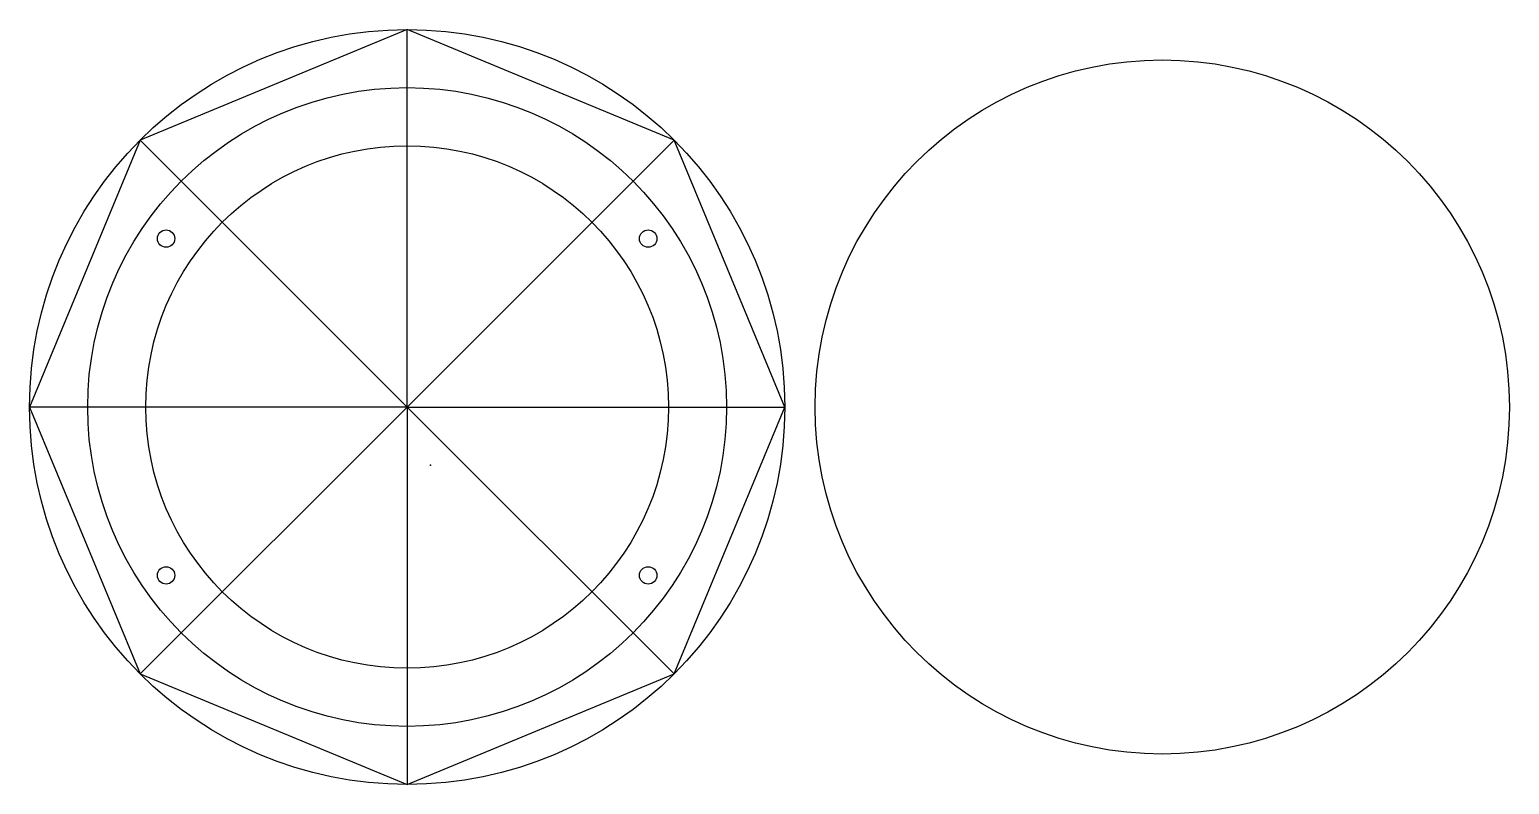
# Model space of a CAD drawing. Header units: millimetres. Extents: x -69 to 186, y -55 to 75.
import ezdxf

# ---------------------------------------------------------------- set-up
doc = ezdxf.new("R2010")
doc.units = ezdxf.units.MM
doc.header["$MEASUREMENT"] = 0
for name, color, linetype in [('Caixa v8_Sketch15', 7, 'Continuous'), ('Caixa v8_Sketch16', 7, 'Continuous'), ('Caixa v8_Sketch17', 7, 'Continuous'), ('tampa inferior v2_Sketch4', 7, 'Continuous')]:
    doc.layers.add(name, color=color, linetype=linetype)

# ---------------------------------------------------------------- blocks, each defined once
blk = doc.blocks.new('tampainferiorv2')
at = {"layer": 'tampa inferior v2_Sketch4'}
for centre, radius in [((-0.4, 1, 0.15), 5.5), ((-4.55, 3.9, 0.15), 0.15), ((3.75, 3.9, 0.15), 0.15), ((-4.55, -1.9, 0.15), 0.15), ((3.75, -1.9, 0.15), 0.15)]:
    blk.add_circle(centre, radius, dxfattribs=at)
blk.add_point((0, 0, 0.15), dxfattribs=at)

msp = doc.modelspace()

# ---------------------------------------------------------------- linework, layer by layer
at = {"layer": 'Caixa v8_Sketch15'}
for p, q in [((-4, 75, 1.5), (-49.96, 55.96, 1.5)), ((41.96, 55.96, 1.5), (-4, 75, 1.5)), ((-49.96, 55.96, 1.5), (-69, 10, 1.5)), ((61, 10, 1.5), (41.96, 55.96, 1.5)), ((-69, 10, 1.5), (-49.96, -35.96, 1.5)), ((41.96, -35.96, 1.5), (61, 10, 1.5)), ((-49.96, -35.96, 1.5), (-4, -55, 1.5)), ((-4, -55, 1.5), (41.96, -35.96, 1.5))]:
    msp.add_line(p, q, dxfattribs=at)
for centre, radius in [((-4, 10, 1.5), 65), ((-4, 10, 1.5), 45), ((-45.5, 39, 1.5), 1.5), ((37.5, 39, 1.5), 1.5), ((-45.5, -19, 1.5), 1.5), ((37.5, -19, 1.5), 1.5)]:
    msp.add_circle(centre, radius, dxfattribs=at)
for p in [(-4, 10, 1.5), (0, 0, 1.5)]:
    msp.add_point(p, dxfattribs=at)
at = {"layer": 'Caixa v8_Sketch16'}
for q in [(-4, 75, 1.5), (-50, 56, 1.5), (42, 56, 1.5), (-69, 10, 1.5), (-50, -36, 1.5), (-4, -55, 1.5), (61, 10, 1.5), (42, -36, 1.5)]:
    msp.add_line((-4, 10, 1.5), q, dxfattribs=at)
msp.add_point((0, 0, 1.5), dxfattribs=at)
at = {"layer": 'Caixa v8_Sketch17'}
msp.add_circle((126, 10), 59.77, dxfattribs=at)
msp.add_point((0, 0), dxfattribs=at)

# ---------------------------------------------------------------- block references
at = {"xscale": 10, "yscale": 10, "zscale": 10}
msp.add_blockref('tampainferiorv2', (0, 0), dxfattribs=at)

doc.saveas('drawing.dxf')
